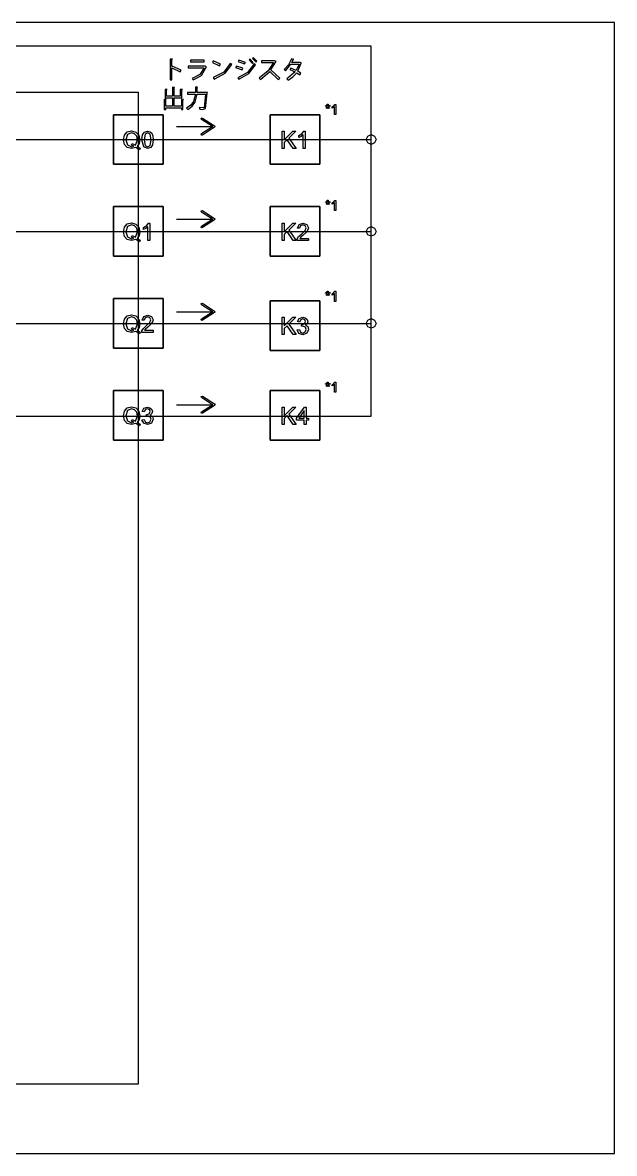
# Model space of a CAD drawing. Extents: x 11 to 192, y 10 to 277.
# Drawn here: x 131 to 191.8, y 150.4 to 266.7 of the extents above; entities that cross this region are included whole.
import ezdxf

# ---------------------------------------------------------------- set-up
doc = ezdxf.new("R2010")
doc.units = 0

msp = doc.modelspace()

# ---------------------------------------------------------------- linework, layer by layer
at = {"layer": '1'}
for p, q in [((191.833077, 266.684428), (17.991627, 266.684428)), ((191.833077, 150.373851), (191.833077, 266.684428)), ((17.991627, 150.373851), (191.833077, 150.373851))]:
    msp.add_line(p, q, dxfattribs=at)
at = {"layer": 'Layer 1'}
for p, q in [((166.822269, 264.271454), (42.408052, 264.271454)), ((166.822269, 226.278077), (166.822269, 264.271454)), ((146.391391, 262.927353), (146.143347, 262.939772)), ((146.143347, 262.939772), (146.143347, 260.794158)), ((146.325246, 262.873609), (146.391391, 262.927353)), ((146.325246, 262.15427), (146.325246, 262.873609)), ((154.386754, 262.914948), (154.295801, 262.844667)), ((154.705079, 262.559414), (154.386754, 262.914948)), ((154.729883, 263.067911), (154.638933, 262.993499)), ((154.638933, 262.993499), (154.953123, 262.637961)), ((155.052342, 262.712376), (154.729883, 263.067911)), ((158.643866, 262.960422), (158.320372, 262.337717)), ((158.87951, 262.906678), (158.643866, 262.960422)), ((158.672804, 262.580096), (158.813365, 262.873619)), ((158.813365, 262.873619), (158.87951, 262.906678)), ((146.362453, 262.20388), (146.325246, 262.15427)), ((146.325246, 260.794158), (146.325246, 262.030263)), ((146.325246, 262.030263), (147.193409, 261.629255)), ((147.292627, 261.794601), (146.362453, 262.20388)), ((147.193409, 261.629255), (147.292627, 261.794601)), ((149.720386, 262.195599), (148.008863, 262.195599)), ((148.008863, 262.195599), (148.008863, 262.030235)), ((148.008863, 262.030235), (149.645971, 262.030235)), ((149.658368, 262.828131), (148.248639, 262.828131)), ((148.248639, 262.828131), (148.248639, 262.666902)), ((148.248639, 262.666902), (149.658368, 262.666902)), ((149.645971, 262.030235), (149.216024, 261.334669)), ((149.380871, 261.25457), (149.856808, 262.112917)), ((149.658368, 262.666902), (149.658368, 262.828131)), ((149.745186, 262.212146), (149.720386, 262.195599)), ((149.889863, 262.13772), (149.745186, 262.212146)), ((149.856808, 262.112917), (149.889863, 262.13772)), ((150.586474, 262.741314), (150.503794, 262.592487)), ((150.503794, 262.592487), (151.227262, 262.249354)), ((151.318212, 262.406451), (150.586474, 262.741314)), ((151.227262, 262.249354), (151.318212, 262.406451)), ((152.33107, 262.476732), (151.669612, 261.599781)), ((151.814305, 261.486091), (152.488165, 262.373379)), ((152.488165, 262.373379), (152.33107, 262.476732)), ((152.960487, 262.220416), (152.886072, 262.071589)), ((152.886072, 262.071589), (153.551664, 261.84421)), ((153.621944, 262.001308), (152.960487, 262.220416)), ((153.233336, 262.832266), (153.158924, 262.691705)), ((153.158924, 262.691705), (153.812112, 262.443659)), ((153.894792, 262.592487), (153.233336, 262.832266)), ((153.551664, 261.84421), (153.621944, 262.001308)), ((153.812112, 262.443659), (153.894792, 262.592487)), ((154.787756, 262.451926), (154.122165, 261.557405)), ((154.26221, 261.439067), (154.936585, 262.340306)), ((154.295801, 262.844667), (154.609995, 262.484998)), ((154.609995, 262.484998), (154.705079, 262.559414)), ((154.936585, 262.340306), (154.787756, 262.451926)), ((154.953123, 262.637961), (155.052342, 262.712376)), ((156.219211, 261.72172), (155.322111, 260.976027)), ((156.864134, 262.753701), (155.557755, 262.753701)), ((155.557755, 262.753701), (155.557755, 262.588334)), ((155.557755, 262.588334), (156.769047, 262.588334)), ((156.769047, 262.588334), (156.219211, 261.72172)), ((156.516867, 261.81112), (157.008826, 262.658615)), ((157.418103, 260.971892), (156.516867, 261.81112)), ((156.897189, 262.766121), (156.864134, 262.753701)), ((157.041881, 262.687545), (156.897189, 262.766121)), ((157.008826, 262.658615), (157.041881, 262.687545)), ((158.320372, 262.337717), (157.866652, 261.848342)), ((157.866652, 261.848342), (158.007213, 261.736719)), ((158.007213, 261.736719), (158.57772, 262.414718)), ((158.561182, 262.009571), (158.466098, 261.873145)), ((158.466098, 261.873145), (159.011802, 261.616829)), ((159.115155, 261.761525), (158.561182, 262.009571)), ((158.57772, 262.414718), (159.41281, 262.414718)), ((159.495491, 262.580096), (158.672804, 262.580096)), ((159.41281, 262.414718), (159.115155, 261.761525)), ((159.268115, 261.678843), (159.631917, 262.4974)), ((159.528546, 262.588352), (159.495491, 262.580096)), ((159.660844, 262.522203), (159.528546, 262.588352)), ((159.631917, 262.4974), (159.660844, 262.522203)), ((146.143347, 260.794158), (146.325246, 260.794158)), ((149.216024, 261.334669), (148.401603, 260.942961)), ((148.401603, 260.942961), (148.504956, 260.8024)), ((148.504956, 260.8024), (149.380871, 261.25457)), ((151.669612, 261.599781), (150.574074, 261.029789)), ((150.574074, 261.029789), (150.706366, 260.839618)), ((150.706366, 260.839618), (150.743573, 260.893363)), ((150.743573, 260.893363), (151.814305, 261.486091)), ((154.122165, 261.557405), (153.10931, 261.013252)), ((153.10931, 261.013252), (153.249874, 260.823082)), ((153.249874, 260.823082), (153.274674, 260.885093)), ((153.274674, 260.885093), (154.26221, 261.439067)), ((155.322111, 260.976027), (155.450267, 260.843736)), ((155.450267, 260.843736), (156.401114, 261.670559)), ((156.401114, 261.670559), (157.269274, 260.843736)), ((157.269274, 260.843736), (157.418103, 260.971892)), ((159.011802, 261.616829), (158.139504, 260.905761)), ((158.139504, 260.905761), (158.27593, 260.777601)), ((158.27593, 260.777601), (158.774607, 261.100581)), ((158.774607, 261.100581), (159.164762, 261.525881)), ((159.164762, 261.525881), (159.483087, 261.310904)), ((159.58644, 261.476271), (159.268115, 261.678843)), ((159.483087, 261.310904), (159.58644, 261.476271)), ((58.17, 259.528158), (142.881988, 259.528158)), ((142.881988, 259.528158), (142.881988, 157.486)), ((145.845691, 259.789542), (145.626581, 259.806089)), ((145.626581, 259.806089), (145.626581, 258.950328)), ((145.791946, 259.760611), (145.845691, 259.789542)), ((145.791946, 259.115688), (145.791946, 259.760611)), ((146.618767, 260.021044), (146.399661, 260.033463)), ((146.399661, 260.033463), (146.399661, 259.115688)), ((146.569159, 259.987985), (146.618767, 260.021044)), ((146.569159, 259.115685), (146.569159, 259.987985)), ((147.420784, 259.79367), (147.201678, 259.810217)), ((147.201678, 259.810217), (147.201678, 259.115685)), ((147.371177, 259.760611), (147.420784, 259.79367)), ((147.371177, 258.950324), (147.371177, 259.760611)), ((148.752994, 259.496043), (147.926172, 259.496043)), ((147.926172, 259.496043), (147.926172, 259.32654)), ((148.976234, 260.029328), (148.752994, 260.041747)), ((148.752994, 260.041747), (148.752994, 259.624199)), ((148.752994, 259.624199), (148.752994, 259.496043)), ((148.922499, 259.496029), (148.926627, 259.624185)), ((149.807183, 259.496057), (148.922499, 259.496029)), ((148.926627, 259.99212), (148.976234, 260.029328)), ((148.926627, 259.624185), (148.926627, 259.99212)), ((149.803055, 257.867224), (149.976689, 259.429922)), ((149.885732, 259.496057), (149.807183, 259.496057)), ((149.980816, 259.487801), (149.885732, 259.496057)), ((149.976689, 259.429922), (149.980816, 259.487801)), ((145.750607, 258.772545), (145.535632, 258.784964)), ((145.535632, 258.784964), (145.535632, 257.751434)), ((145.626581, 258.950328), (146.399661, 258.950328)), ((145.700996, 258.739486), (145.750607, 258.772545)), ((145.700996, 258.073892), (145.700996, 258.739486)), ((146.399661, 259.115688), (145.791946, 259.115688)), ((146.399661, 258.950328), (146.399661, 258.073892)), ((147.201678, 259.115685), (146.569159, 259.115685)), ((146.569159, 258.073888), (146.569159, 258.950324)), ((146.569159, 258.950324), (147.371177, 258.950324)), ((147.524137, 258.772548), (147.305031, 258.784967)), ((147.305031, 258.784967), (147.305031, 258.073888)), ((147.47453, 258.73949), (147.524137, 258.772548)), ((147.47453, 257.755565), (147.47453, 258.73949)), ((147.926172, 259.32654), (148.744724, 259.32654)), ((148.544737, 258.576198), (148.279056, 258.209164)), ((148.43176, 258.107427), (148.711135, 258.508502)), ((148.744724, 259.32654), (148.544737, 258.576198)), ((148.711135, 258.508502), (148.918358, 259.32654)), ((148.918358, 259.32654), (149.803055, 259.32654)), ((149.803055, 259.32654), (149.650095, 257.966414)), ((162.324713, 258.111173), (162.310653, 258.28623)), ((162.310653, 258.28623), (162.412584, 258.28623)), ((162.412584, 258.28623), (162.396416, 258.111876)), ((162.987527, 258.135076), (163.100002, 258.272872)), ((163.100002, 258.272872), (163.181547, 258.272872)), ((163.181547, 258.272872), (163.181547, 257.238)), ((145.432708, 257.215366), (140.330494, 257.215366)), ((140.330494, 257.215366), (140.330494, 252.1128)), ((140.330494, 252.1128), (140.330494, 257.215366)), ((140.330494, 257.215366), (145.432708, 257.215366)), ((145.432708, 252.1128), (145.432708, 257.215366)), ((145.432708, 257.215366), (145.432708, 252.1128)), ((145.535632, 257.751434), (145.700996, 257.751434)), ((146.399661, 258.073892), (145.700996, 258.073892)), ((145.700996, 257.751434), (145.700996, 257.912663)), ((145.700996, 257.912663), (147.305031, 257.912663)), ((147.305031, 258.073888), (146.569159, 258.073888)), ((147.305031, 257.912663), (147.305031, 257.755565)), ((147.305031, 257.755565), (147.47453, 257.755565)), ((148.279056, 258.209164), (147.851758, 257.875462)), ((147.851758, 257.875462), (147.979915, 257.743171)), ((147.979915, 257.743171), (148.43176, 258.107427)), ((149.542607, 257.929206), (149.145733, 257.945753)), ((149.145733, 257.945753), (149.20361, 257.776254)), ((149.20361, 257.776254), (149.497131, 257.763871)), ((149.497131, 257.763871), (149.803055, 257.867224)), ((149.650095, 257.966414), (149.542607, 257.929206)), ((161.538741, 257.215366), (156.436528, 257.215366)), ((156.436528, 257.215366), (156.436528, 252.1128)), ((156.436528, 252.1128), (156.436528, 257.215366)), ((156.436528, 257.215366), (161.538741, 257.215366)), ((161.538741, 252.1128), (161.538741, 257.215366)), ((161.538741, 257.215366), (161.538741, 252.1128)), ((162.12999, 258.079536), (162.162327, 258.179368)), ((162.302218, 258.040166), (162.12999, 258.079536)), ((162.12999, 258.079536), (162.12999, 258.079536)), ((162.162327, 258.179368), (162.324713, 258.111173)), ((162.185525, 257.907292), (162.302218, 258.040166)), ((162.268475, 257.847534), (162.185525, 257.907292)), ((162.359861, 257.998687), (162.268475, 257.847534)), ((162.456168, 257.847534), (162.359861, 257.998687)), ((162.396416, 258.111876), (162.562317, 258.179368)), ((162.594653, 258.079536), (162.419614, 258.040166)), ((162.419614, 258.040166), (162.540525, 257.907292)), ((162.540525, 257.907292), (162.456168, 257.847534)), ((162.562317, 258.179368), (162.594653, 258.079536)), ((162.801943, 258.014154), (162.987527, 258.135076)), ((162.801943, 257.891825), (162.801943, 258.014154)), ((162.934804, 257.957208), (162.801943, 257.891825)), ((163.055012, 258.044384), (162.934804, 257.957208)), ((163.055012, 257.238), (163.055012, 258.044384)), ((163.181547, 257.238), (163.055012, 257.238)), ((146.798, 255.997), (150.55825, 255.997)), ((149.353, 256.84333), (149.474708, 256.870493)), ((149.380164, 256.721622), (149.353, 256.84333)), ((150.51787, 255.996665), (149.380164, 256.721622)), ((149.380164, 255.271708), (150.51787, 255.996665)), ((149.474708, 256.870493), (150.729536, 256.071101)), ((150.729536, 255.922229), (149.474708, 255.122836)), ((150.729536, 256.071101), (150.770458, 255.996665)), ((150.770458, 255.996665), (150.729536, 255.922229)), ((141.34111, 254.632943), (141.44722, 255.109283)), ((141.44722, 255.109283), (141.74867, 255.436088)), ((141.754699, 255.167167), (141.58227, 254.632943)), ((141.74867, 255.436088), (142.18758, 255.548239)), ((142.188786, 255.34685), (141.754699, 255.167167)), ((142.18758, 255.548239), (142.628903, 255.431265)), ((142.5035, 255.257612), (142.188786, 255.34685)), ((142.716926, 255.009191), (142.5035, 255.257612)), ((142.628903, 255.431265), (142.92794, 255.105665)), ((142.790479, 254.634149), (142.716926, 255.009191)), ((142.92794, 255.105665), (143.031639, 254.634149)), ((143.25825, 254.620883), (143.322157, 255.12496)), ((143.322157, 255.12496), (143.513879, 255.420411)), ((143.593462, 255.217816), (143.481323, 254.620883)), ((143.513879, 255.420411), (143.834621, 255.524121)), ((143.83221, 255.344438), (143.593462, 255.217816)), ((144.085427, 255.200933), (143.83221, 255.344438)), ((143.834621, 255.524121), (144.084222, 255.466236)), ((144.084222, 255.466236), (144.261474, 255.301025)), ((144.18792, 254.620883), (144.085427, 255.200933)), ((144.261474, 255.301025), (144.371201, 255.038133)), ((144.371201, 255.038133), (144.410993, 254.620883)), ((149.353, 255.15), (149.380164, 255.271708)), ((149.427436, 255.109078), (149.353, 255.15)), ((149.474708, 255.122836), (149.427436, 255.109078)), ((157.65887, 253.749), (157.65887, 255.516885)), ((157.65887, 255.516885), (157.892795, 255.516885)), ((157.892795, 255.516885), (157.892795, 254.640178)), ((157.892795, 254.640178), (158.770615, 255.516885)), ((159.08774, 255.516885), (158.346175, 254.800566)), ((158.346175, 254.800566), (159.120297, 253.749)), ((158.770615, 255.516885), (159.08774, 255.516885)), ((159.394032, 255.080341), (159.712363, 255.28776)), ((159.394032, 254.87051), (159.394032, 255.080341)), ((159.621928, 254.982661), (159.394032, 254.87051)), ((159.82812, 255.132195), (159.621928, 254.982661)), ((159.712363, 255.28776), (159.905291, 255.524121)), ((159.82812, 253.749), (159.82812, 255.132195)), ((159.905291, 255.524121), (160.045163, 255.524121)), ((160.045163, 255.524121), (160.045163, 253.749)), ((166.32223, 254.664), (166.468588, 255.017703)), ((166.468588, 255.017703), (166.822115, 255.164238)), ((166.822115, 255.164238), (167.175642, 255.017703)), ((167.175642, 255.017703), (167.322, 254.664)), ((123.625806, 254.664077), (166.821938, 254.664077)), ((141.446015, 254.16022), (141.34111, 254.632943)), ((141.747464, 253.834621), (141.446015, 254.16022)), ((141.58227, 254.632943), (141.752287, 254.103542)), ((142.182757, 253.718852), (141.747464, 253.834621)), ((141.752287, 254.103542), (142.188786, 253.919035)), ((142.616845, 253.828591), (142.182757, 253.718852)), ((142.188786, 253.919035), (142.425123, 253.966066)), ((142.193609, 254.067364), (142.250282, 254.237399)), ((142.425123, 253.966066), (142.193609, 254.067364)), ((142.250282, 254.237399), (142.584288, 254.06857)), ((142.584288, 254.06857), (142.790479, 254.634149)), ((142.996671, 253.611525), (142.616845, 253.828591)), ((142.96532, 254.241017), (142.765158, 253.93833)), ((142.765158, 253.93833), (143.065401, 253.774324)), ((142.765158, 253.93833), (142.765158, 253.93833)), ((143.031639, 254.634149), (142.96532, 254.241017)), ((143.065401, 253.774324), (142.996671, 253.611525)), ((143.433091, 253.902152), (143.25825, 254.620883)), ((143.25825, 254.620883), (143.25825, 254.620883)), ((143.834621, 253.718852), (143.433091, 253.902152)), ((143.481323, 254.620883), (143.58261, 254.040834)), ((143.481323, 254.620883), (143.481323, 254.620883)), ((143.58261, 254.040834), (143.834621, 253.897329)), ((143.834621, 253.897329), (144.085427, 254.04204)), ((144.155364, 253.822561), (143.834621, 253.718852)), ((144.085427, 254.04204), (144.18792, 254.620883)), ((144.347086, 254.118013), (144.155364, 253.822561)), ((144.410993, 254.620883), (144.347086, 254.118013)), ((157.892795, 253.749), (157.65887, 253.749)), ((158.182186, 254.643796), (157.892795, 254.36161)), ((157.892795, 254.36161), (157.892795, 253.749)), ((158.811613, 253.749), (158.182186, 254.643796)), ((159.120297, 253.749), (158.811613, 253.749)), ((160.045163, 253.749), (159.82812, 253.749)), ((166.468588, 254.310297), (166.32223, 254.664)), ((166.822115, 254.163762), (166.468588, 254.310297)), ((167.175642, 254.310297), (166.822115, 254.163762)), ((167.322, 254.664), (167.175642, 254.310297)), ((140.330494, 252.1128), (145.432708, 252.1128)), ((145.432708, 252.1128), (140.330494, 252.1128)), ((156.436528, 252.1128), (161.538741, 252.1128)), ((161.538741, 252.1128), (156.436528, 252.1128)), ((145.432708, 247.753887), (140.330494, 247.753887)), ((140.330494, 247.753887), (140.330494, 242.650968)), ((140.330494, 242.650968), (140.330494, 247.753887)), ((140.330494, 247.753887), (145.432708, 247.753887)), ((145.432708, 242.650968), (145.432708, 247.753887)), ((145.432708, 247.753887), (145.432708, 242.650968)), ((161.538741, 247.753887), (156.436528, 247.753887)), ((156.436528, 247.753887), (156.436528, 242.650968)), ((156.436528, 242.650968), (156.436528, 247.753887)), ((156.436528, 247.753887), (161.538741, 247.753887)), ((161.538741, 242.650968), (161.538741, 247.753887)), ((161.538741, 247.753887), (161.538741, 242.650968)), ((162.12999, 248.20092), (162.162327, 248.300751)), ((162.302218, 248.16155), (162.12999, 248.20092)), ((162.12999, 248.20092), (162.12999, 248.20092)), ((162.162327, 248.300751), (162.324713, 248.232557)), ((162.185525, 248.028676), (162.302218, 248.16155)), ((162.268475, 247.968917), (162.185525, 248.028676)), ((162.359861, 248.120071), (162.268475, 247.968917)), ((162.324713, 248.232557), (162.310653, 248.407613)), ((162.310653, 248.407613), (162.412584, 248.407613)), ((162.456168, 247.968917), (162.359861, 248.120071)), ((162.412584, 248.407613), (162.396416, 248.23326)), ((162.396416, 248.23326), (162.562317, 248.300751)), ((162.594653, 248.20092), (162.419614, 248.16155)), ((162.419614, 248.16155), (162.540525, 248.028676)), ((162.540525, 248.028676), (162.456168, 247.968917)), ((162.562317, 248.300751), (162.594653, 248.20092)), ((162.801943, 248.135537), (162.987527, 248.25646)), ((162.801943, 248.013209), (162.801943, 248.135537)), ((162.934804, 248.078591), (162.801943, 248.013209)), ((163.055012, 248.165768), (162.934804, 248.078591)), ((162.987527, 248.25646), (163.100002, 248.394255)), ((163.055012, 247.359383), (163.055012, 248.165768)), ((163.100002, 248.394255), (163.181547, 248.394255)), ((163.181547, 248.394255), (163.181547, 247.359383)), ((149.353, 247.31733), (149.474708, 247.344493)), ((149.380164, 247.195622), (149.353, 247.31733)), ((150.51787, 246.470665), (149.380164, 247.195622)), ((149.474708, 247.344493), (150.729536, 246.545101)), ((163.181547, 247.359383), (163.055012, 247.359383)), ((141.34111, 245.170943), (141.44722, 245.647283)), ((141.44722, 245.647283), (141.74867, 245.974088)), ((141.754699, 245.705167), (141.58227, 245.170943)), ((141.74867, 245.974088), (142.18758, 246.086239)), ((142.188786, 245.88485), (141.754699, 245.705167)), ((142.18758, 246.086239), (142.628903, 245.969265)), ((142.5035, 245.795612), (142.188786, 245.88485)), ((142.716926, 245.547191), (142.5035, 245.795612)), ((142.628903, 245.969265), (142.92794, 245.643665)), ((142.790479, 245.172149), (142.716926, 245.547191)), ((142.92794, 245.643665), (143.031639, 245.172149)), ((143.42465, 245.618341), (143.742981, 245.82576)), ((143.42465, 245.40851), (143.42465, 245.618341)), ((143.652546, 245.520661), (143.42465, 245.40851)), ((143.858737, 245.670195), (143.652546, 245.520661)), ((143.742981, 245.82576), (143.935908, 246.062121)), ((143.858737, 244.287), (143.858737, 245.670195)), ((143.935908, 246.062121), (144.075781, 246.062121)), ((144.075781, 246.062121), (144.075781, 244.287)), ((146.798, 246.471), (150.55825, 246.471)), ((149.353, 245.624), (149.380164, 245.745708)), ((149.427436, 245.583078), (149.353, 245.624)), ((149.380164, 245.745708), (150.51787, 246.470665)), ((149.474708, 245.596836), (149.427436, 245.583078)), ((150.729536, 246.396229), (149.474708, 245.596836)), ((150.729536, 246.545101), (150.770458, 246.470665)), ((150.770458, 246.470665), (150.729536, 246.396229)), ((157.65887, 244.287), (157.65887, 246.054885)), ((157.65887, 246.054885), (157.892795, 246.054885)), ((157.892795, 246.054885), (157.892795, 245.178178)), ((157.892795, 245.178178), (158.770615, 246.054885)), ((159.08774, 246.054885), (158.346175, 245.338566)), ((158.770615, 246.054885), (159.08774, 246.054885)), ((159.240896, 245.550809), (159.413325, 245.930675)), ((159.463969, 245.527896), (159.240896, 245.550809)), ((159.413325, 245.930675), (159.814856, 246.062121)), ((159.559227, 245.788376), (159.463969, 245.527896)), ((159.810033, 245.882438), (159.559227, 245.788376)), ((160.049986, 245.7932), (159.810033, 245.882438)), ((159.814856, 246.062121), (160.217592, 245.921028)), ((160.041546, 245.314448), (160.142833, 245.576133)), ((160.142833, 245.576133), (160.049986, 245.7932)), ((160.217592, 245.921028), (160.365905, 245.571309)), ((160.365905, 245.571309), (160.322497, 245.362685)), ((166.32223, 245.203), (166.468588, 245.556703)), ((166.468588, 245.556703), (166.822115, 245.703238)), ((166.822115, 245.703238), (167.175642, 245.556703)), ((167.175642, 245.556703), (167.322, 245.203)), ((123.704806, 245.202077), (166.822269, 245.202077)), ((141.446015, 244.69822), (141.34111, 245.170943)), ((141.747464, 244.372621), (141.446015, 244.69822)), ((141.58227, 245.170943), (141.752287, 244.641542)), ((142.182757, 244.256852), (141.747464, 244.372621)), ((141.752287, 244.641542), (142.188786, 244.457035)), ((142.616845, 244.366591), (142.182757, 244.256852)), ((142.188786, 244.457035), (142.425123, 244.504066)), ((142.193609, 244.605364), (142.250282, 244.775399)), ((142.425123, 244.504066), (142.193609, 244.605364)), ((142.250282, 244.775399), (142.584288, 244.60657)), ((142.584288, 244.60657), (142.790479, 245.172149)), ((142.996671, 244.149525), (142.616845, 244.366591)), ((142.96532, 244.779017), (142.765158, 244.47633)), ((142.765158, 244.47633), (143.065401, 244.312324)), ((142.765158, 244.47633), (142.765158, 244.47633)), ((143.031639, 245.172149), (142.96532, 244.779017)), ((143.065401, 244.312324), (142.996671, 244.149525)), ((144.075781, 244.287), (143.858737, 244.287)), ((157.892795, 244.287), (157.65887, 244.287)), ((158.182186, 245.181796), (157.892795, 244.89961)), ((157.892795, 244.89961), (157.892795, 244.287)), ((158.811613, 244.287), (158.182186, 245.181796)), ((158.346175, 245.338566), (159.120297, 244.287)), ((159.120297, 244.287), (158.811613, 244.287)), ((159.199899, 244.287), (159.225221, 244.437741)), ((160.368317, 244.287), (159.199899, 244.287)), ((159.225221, 244.437741), (159.367505, 244.672896)), ((159.367505, 244.672896), (159.652073, 244.940611)), ((159.592989, 244.6126), (159.501348, 244.495625)), ((159.501348, 244.495625), (160.368317, 244.495625)), ((159.843795, 244.835696), (159.592989, 244.6126)), ((159.652073, 244.940611), (160.041546, 245.314448)), ((160.177801, 245.146824), (159.843795, 244.835696)), ((160.322497, 245.362685), (160.177801, 245.146824)), ((160.368317, 244.495625), (160.368317, 244.287)), ((166.468588, 244.849297), (166.32223, 245.203)), ((166.822115, 244.702762), (166.468588, 244.849297)), ((167.175642, 244.849297), (166.822115, 244.702762)), ((167.322, 245.203), (167.175642, 244.849297)), ((140.330494, 242.650968), (145.432708, 242.650968)), ((145.432708, 242.650968), (140.330494, 242.650968)), ((156.436528, 242.650968), (161.538741, 242.650968)), ((161.538741, 242.650968), (156.436528, 242.650968)), ((162.12999, 238.852158), (162.162327, 238.951989)), ((162.302218, 238.812788), (162.12999, 238.852158)), ((162.12999, 238.852158), (162.12999, 238.852158)), ((162.162327, 238.951989), (162.324713, 238.883794)), ((162.185525, 238.679913), (162.302218, 238.812788)), ((162.268475, 238.620155), (162.185525, 238.679913)), ((162.359861, 238.771308), (162.268475, 238.620155)), ((162.324713, 238.883794), (162.310653, 239.058851)), ((162.310653, 239.058851), (162.412584, 239.058851)), ((162.456168, 238.620155), (162.359861, 238.771308)), ((162.412584, 239.058851), (162.396416, 238.884498)), ((162.396416, 238.884498), (162.562317, 238.951989)), ((162.594653, 238.852158), (162.419614, 238.812788)), ((162.419614, 238.812788), (162.540525, 238.679913)), ((162.540525, 238.679913), (162.456168, 238.620155)), ((162.562317, 238.951989), (162.594653, 238.852158)), ((162.801943, 238.786775), (162.987527, 238.907698)), ((162.801943, 238.664447), (162.801943, 238.786775)), ((162.934804, 238.729829), (162.801943, 238.664447)), ((163.055012, 238.817006), (162.934804, 238.729829)), ((162.987527, 238.907698), (163.100002, 239.045493)), ((163.055012, 238.010621), (163.055012, 238.817006)), ((163.100002, 239.045493), (163.181547, 239.045493)), ((163.181547, 239.045493), (163.181547, 238.010621)), ((145.432708, 238.292055), (140.330494, 238.292055)), ((140.330494, 238.292055), (140.330494, 233.189488)), ((140.330494, 233.189488), (140.330494, 238.292055)), ((140.330494, 238.292055), (145.432708, 238.292055)), ((145.432708, 233.189488), (145.432708, 238.292055)), ((145.432708, 238.292055), (145.432708, 233.189488)), ((149.353, 237.79133), (149.474708, 237.818493)), ((149.380164, 237.669622), (149.353, 237.79133)), ((150.51787, 236.944665), (149.380164, 237.669622)), ((149.474708, 237.818493), (150.729536, 237.019101)), ((161.538741, 238.074392), (156.436528, 238.074392)), ((156.436528, 238.074392), (156.436528, 232.971825)), ((156.436528, 232.971825), (156.436528, 238.074392)), ((156.436528, 238.074392), (161.538741, 238.074392)), ((161.538741, 232.971825), (161.538741, 238.074392)), ((161.538741, 238.074392), (161.538741, 232.971825)), ((163.181547, 238.010621), (163.055012, 238.010621)), ((141.34111, 235.708943), (141.44722, 236.185283)), ((141.44722, 236.185283), (141.74867, 236.512088)), ((141.754699, 236.243167), (141.58227, 235.708943)), ((141.74867, 236.512088), (142.18758, 236.624239)), ((142.188786, 236.42285), (141.754699, 236.243167)), ((142.18758, 236.624239), (142.628903, 236.507265)), ((142.5035, 236.333612), (142.188786, 236.42285)), ((142.716926, 236.085191), (142.5035, 236.333612)), ((142.628903, 236.507265), (142.92794, 236.181665)), ((142.92794, 236.181665), (143.031639, 235.710149)), ((143.271514, 236.088809), (143.443943, 236.468675)), ((143.443943, 236.468675), (143.845473, 236.600121)), ((143.589844, 236.326376), (143.494586, 236.065896)), ((143.84065, 236.420438), (143.589844, 236.326376)), ((144.080604, 236.3312), (143.84065, 236.420438)), ((143.845473, 236.600121), (144.24821, 236.459028)), ((144.072163, 235.852448), (144.17345, 236.114133)), ((144.17345, 236.114133), (144.080604, 236.3312)), ((144.24821, 236.459028), (144.396523, 236.109309)), ((146.798, 236.945), (150.55825, 236.945)), ((149.353, 236.098), (149.380164, 236.219708)), ((149.380164, 236.219708), (150.51787, 236.944665)), ((150.729536, 236.870229), (149.474708, 236.070836)), ((150.729536, 237.019101), (150.770458, 236.944665)), ((150.770458, 236.944665), (150.729536, 236.870229)), ((157.65887, 234.608), (157.65887, 236.375885)), ((157.65887, 236.375885), (157.892795, 236.375885)), ((157.892795, 236.375885), (157.892795, 235.499178)), ((157.892795, 235.499178), (158.770615, 236.375885)), ((159.08774, 236.375885), (158.346175, 235.659566)), ((158.770615, 236.375885), (159.08774, 236.375885)), ((159.250542, 235.92487), (159.431412, 236.262528)), ((159.431412, 236.262528), (159.782299, 236.383121)), ((159.576108, 236.125052), (159.467586, 235.886278)), ((159.787123, 236.204643), (159.576108, 236.125052)), ((159.782299, 236.383121), (160.048781, 236.320413)), ((159.995726, 236.126257), (159.787123, 236.204643)), ((160.076514, 235.928486), (159.995726, 236.126257)), ((160.048781, 236.320413), (160.234474, 236.151583)), ((160.234474, 236.151583), (160.299587, 235.923664)), ((166.468412, 236.094527), (166.822115, 236.240885)), ((166.822115, 236.240885), (167.175509, 236.094527)), ((123.684806, 235.741077), (166.822025, 235.741077)), ((141.446015, 235.23622), (141.34111, 235.708943)), ((141.747464, 234.910621), (141.446015, 235.23622)), ((141.58227, 235.708943), (141.752287, 235.179542)), ((141.752287, 235.179542), (142.188786, 234.995035)), ((142.188786, 234.995035), (142.425123, 235.042066)), ((142.193609, 235.143364), (142.250282, 235.313399)), ((142.425123, 235.042066), (142.193609, 235.143364)), ((142.250282, 235.313399), (142.584288, 235.14457)), ((142.584288, 235.14457), (142.790479, 235.710149)), ((142.790479, 235.710149), (142.716926, 236.085191)), ((142.96532, 235.317017), (142.765158, 235.01433)), ((142.765158, 235.01433), (143.065401, 234.850324)), ((142.765158, 235.01433), (142.765158, 235.01433)), ((143.031639, 235.710149), (142.96532, 235.317017)), ((143.230517, 234.825), (143.255838, 234.975741)), ((143.255838, 234.975741), (143.398122, 235.210896)), ((143.494586, 236.065896), (143.271514, 236.088809)), ((143.398122, 235.210896), (143.682691, 235.478611)), ((143.623607, 235.1506), (143.531966, 235.033625)), ((143.531966, 235.033625), (144.398935, 235.033625)), ((143.874413, 235.373696), (143.623607, 235.1506)), ((143.682691, 235.478611), (144.072163, 235.852448)), ((144.208419, 235.684824), (143.874413, 235.373696)), ((144.353114, 235.900685), (144.208419, 235.684824)), ((144.396523, 236.109309), (144.353114, 235.900685)), ((144.398935, 235.033625), (144.398935, 234.825)), ((149.427436, 236.057078), (149.353, 236.098)), ((149.474708, 236.070836), (149.427436, 236.057078)), ((158.182186, 235.502796), (157.892795, 235.22061)), ((157.892795, 235.22061), (157.892795, 234.608)), ((158.811613, 234.608), (158.182186, 235.502796)), ((158.346175, 235.659566), (159.120297, 234.608)), ((159.228838, 235.074693), (159.445882, 235.103635)), ((159.403679, 234.715327), (159.228838, 235.074693)), ((159.228838, 235.074693), (159.228838, 235.074693)), ((159.467586, 235.886278), (159.250542, 235.92487)), ((159.445882, 235.103635), (159.57249, 234.837125)), ((159.656896, 235.444912), (159.681012, 235.635448)), ((159.810033, 235.46903), (159.656896, 235.444912)), ((159.681012, 235.635448), (159.71598, 235.633034)), ((159.71598, 235.633034), (159.965581, 235.70539)), ((160.058427, 235.37135), (159.810033, 235.46903)), ((159.965581, 235.70539), (160.076514, 235.928486)), ((160.049986, 234.86245), (160.156097, 235.125341)), ((160.238091, 235.715039), (160.056015, 235.565504)), ((160.056015, 235.565504), (160.299587, 235.414763)), ((160.156097, 235.125341), (160.058427, 235.37135)), ((160.386404, 235.130165), (160.217592, 234.737034)), ((160.299587, 235.923664), (160.238091, 235.715039)), ((160.299587, 235.414763), (160.386404, 235.130165)), ((166.321877, 235.741), (166.468412, 236.094527)), ((166.468412, 235.387297), (166.321877, 235.741)), ((166.822115, 235.240762), (166.468412, 235.387297)), ((167.175509, 235.387297), (166.822115, 235.240762)), ((167.175509, 236.094527), (167.322, 235.741)), ((167.322, 235.741), (167.175509, 235.387297)), ((142.182757, 234.794852), (141.747464, 234.910621)), ((142.616845, 234.904591), (142.182757, 234.794852)), ((142.996671, 234.687525), (142.616845, 234.904591)), ((143.065401, 234.850324), (142.996671, 234.687525)), ((144.398935, 234.825), (143.230517, 234.825)), ((157.892795, 234.608), (157.65887, 234.608)), ((159.120297, 234.608), (158.811613, 234.608)), ((159.79074, 234.576646), (159.403679, 234.715327)), ((159.57249, 234.837125), (159.791946, 234.756329)), ((160.217592, 234.737034), (159.79074, 234.576646)), ((159.791946, 234.756329), (160.049986, 234.86245)), ((140.330494, 233.189488), (145.432708, 233.189488)), ((145.432708, 233.189488), (140.330494, 233.189488)), ((156.436528, 232.971825), (161.538741, 232.971825)), ((161.538741, 232.971825), (156.436528, 232.971825)), ((162.12999, 229.503396), (162.162327, 229.603227)), ((162.302218, 229.464026), (162.12999, 229.503396)), ((162.12999, 229.503396), (162.12999, 229.503396)), ((162.162327, 229.603227), (162.324713, 229.535033)), ((162.185525, 229.331152), (162.302218, 229.464026)), ((162.268475, 229.271393), (162.185525, 229.331152)), ((162.359861, 229.422547), (162.268475, 229.271393)), ((162.324713, 229.535033), (162.310653, 229.710089)), ((162.310653, 229.710089), (162.412584, 229.710089)), ((162.456168, 229.271393), (162.359861, 229.422547)), ((162.412584, 229.710089), (162.396416, 229.535735)), ((162.396416, 229.535735), (162.562317, 229.603227)), ((162.594653, 229.503396), (162.419614, 229.464026)), ((162.419614, 229.464026), (162.540525, 229.331152)), ((162.540525, 229.331152), (162.456168, 229.271393)), ((162.562317, 229.603227), (162.594653, 229.503396)), ((162.801943, 229.438013), (162.987527, 229.558936)), ((162.801943, 229.315685), (162.801943, 229.438013)), ((162.934804, 229.381067), (162.801943, 229.315685)), ((163.055012, 229.468244), (162.934804, 229.381067)), ((162.987527, 229.558936), (163.100002, 229.696731)), ((163.055012, 228.66186), (163.055012, 229.468244)), ((163.100002, 229.696731), (163.181547, 229.696731)), ((163.181547, 229.696731), (163.181547, 228.66186)), ((145.432708, 228.830576), (140.330494, 228.830576)), ((140.330494, 228.830576), (140.330494, 223.727657)), ((140.330494, 223.727657), (140.330494, 228.830576)), ((140.330494, 228.830576), (145.432708, 228.830576)), ((145.432708, 223.727657), (145.432708, 228.830576)), ((145.432708, 228.830576), (145.432708, 223.727657)), ((149.353, 228.230682), (149.474708, 228.257493)), ((149.380164, 228.108622), (149.353, 228.230682)), ((150.51787, 227.383665), (149.380164, 228.108622)), ((149.474708, 228.257493), (150.729536, 227.458101)), ((161.538741, 228.830576), (156.436528, 228.830576)), ((156.436528, 228.830576), (156.436528, 223.727657)), ((156.436528, 223.727657), (156.436528, 228.830576)), ((156.436528, 228.830576), (161.538741, 228.830576)), ((161.538741, 223.727657), (161.538741, 228.830576)), ((161.538741, 228.830576), (161.538741, 223.727657)), ((163.181547, 228.66186), (163.055012, 228.66186)), ((141.44722, 226.723283), (141.74867, 227.050088)), ((141.74867, 227.050088), (142.18758, 227.162239)), ((142.188786, 226.96085), (141.754699, 226.781167)), ((142.18758, 227.162239), (142.628903, 227.045265)), ((142.5035, 226.871612), (142.188786, 226.96085)), ((142.716926, 226.623191), (142.5035, 226.871612)), ((142.628903, 227.045265), (142.92794, 226.719665)), ((143.28116, 226.67987), (143.46203, 227.017528)), ((143.46203, 227.017528), (143.812917, 227.138121)), ((143.606726, 226.880052), (143.498204, 226.641279)), ((143.81774, 226.959643), (143.606726, 226.880052)), ((143.812917, 227.138121), (144.079398, 227.075413)), ((144.026343, 226.881258), (143.81774, 226.959643)), ((144.107132, 226.683486), (144.026343, 226.881258)), ((144.079398, 227.075413), (144.265091, 226.906583)), ((144.265091, 226.906583), (144.330204, 226.678664)), ((146.798, 227.383), (150.55825, 227.383)), ((149.380164, 226.658708), (150.51787, 227.383665)), ((150.729536, 227.309229), (149.474708, 226.509836)), ((150.729536, 227.458101), (150.770458, 227.383665)), ((150.770458, 227.383665), (150.729536, 227.309229)), ((157.65887, 225.363), (157.65887, 227.130885)), ((157.65887, 227.130885), (157.892795, 227.130885)), ((157.892795, 227.130885), (157.892795, 226.254178)), ((157.892795, 226.254178), (158.770615, 227.130885)), ((159.08774, 227.130885), (158.346175, 226.414566)), ((158.770615, 227.130885), (159.08774, 227.130885)), ((159.15649, 225.985257), (159.963169, 227.130885)), ((159.963169, 227.130885), (160.140421, 227.130885)), ((160.140421, 227.130885), (160.140421, 225.985257)), ((123.743964, 226.19976), (166.822622, 226.19976)), ((141.34111, 226.246943), (141.44722, 226.723283)), ((141.446015, 225.77422), (141.34111, 226.246943)), ((141.747464, 225.448621), (141.446015, 225.77422)), ((141.754699, 226.781167), (141.58227, 226.246943)), ((141.58227, 226.246943), (141.752287, 225.717542)), ((141.752287, 225.717542), (142.188786, 225.533035)), ((142.193609, 225.681364), (142.250282, 225.851399)), ((142.425123, 225.580066), (142.193609, 225.681364)), ((142.250282, 225.851399), (142.584288, 225.68257)), ((142.584288, 225.68257), (142.790479, 226.248149)), ((142.790479, 226.248149), (142.716926, 226.623191)), ((142.96532, 225.855017), (142.765158, 225.55233)), ((142.92794, 226.719665), (143.031639, 226.248149)), ((143.031639, 226.248149), (142.96532, 225.855017)), ((143.259456, 225.829693), (143.476499, 225.858635)), ((143.434296, 225.470327), (143.259456, 225.829693)), ((143.259456, 225.829693), (143.259456, 225.829693)), ((143.498204, 226.641279), (143.28116, 226.67987)), ((143.476499, 225.858635), (143.603108, 225.592126)), ((143.687514, 226.199912), (143.71163, 226.390448)), ((143.84065, 226.22403), (143.687514, 226.199912)), ((143.71163, 226.390448), (143.746598, 226.388034)), ((143.746598, 226.388034), (143.996198, 226.46039)), ((144.089045, 226.12635), (143.84065, 226.22403)), ((143.996198, 226.46039), (144.107132, 226.683486)), ((144.080604, 225.61745), (144.186714, 225.880342)), ((144.268709, 226.470039), (144.086633, 226.320504)), ((144.086633, 226.320504), (144.330204, 226.169763)), ((144.186714, 225.880342), (144.089045, 226.12635)), ((144.417022, 225.885165), (144.24821, 225.492034)), ((144.330204, 226.678664), (144.268709, 226.470039)), ((144.330204, 226.169763), (144.417022, 225.885165)), ((149.353, 226.537), (149.380164, 226.658708)), ((149.427436, 226.496078), (149.353, 226.537)), ((149.474708, 226.509836), (149.427436, 226.496078)), ((158.182186, 226.257796), (157.892795, 225.97561)), ((157.892795, 225.97561), (157.892795, 225.363)), ((158.811613, 225.363), (158.182186, 226.257796)), ((158.346175, 226.414566), (159.120297, 225.363)), ((159.15649, 225.786279), (159.15649, 225.985257)), ((159.923378, 225.786279), (159.15649, 225.786279)), ((159.923378, 226.782373), (159.369916, 225.985257)), ((159.369916, 225.985257), (159.923378, 225.985257)), ((159.923378, 225.985257), (159.923378, 226.782373)), ((159.923378, 225.363), (159.923378, 225.786279)), ((160.140421, 225.985257), (160.379169, 225.985257)), ((160.379169, 225.786279), (160.140421, 225.786279)), ((160.140421, 225.786279), (160.140421, 225.363)), ((160.379169, 225.985257), (160.379169, 225.786279)), ((166.822622, 226.19976), (166.822269, 226.278077)), ((142.182757, 225.332852), (141.747464, 225.448621)), ((142.616845, 225.442591), (142.182757, 225.332852)), ((142.188786, 225.533035), (142.425123, 225.580066)), ((142.996671, 225.225525), (142.616845, 225.442591)), ((142.765158, 225.55233), (143.065401, 225.388324)), ((142.765158, 225.55233), (142.765158, 225.55233)), ((143.065401, 225.388324), (142.996671, 225.225525)), ((143.821358, 225.331646), (143.434296, 225.470327)), ((143.603108, 225.592126), (143.822563, 225.511329)), ((144.24821, 225.492034), (143.821358, 225.331646)), ((143.822563, 225.511329), (144.080604, 225.61745)), ((157.892795, 225.363), (157.65887, 225.363)), ((159.120297, 225.363), (158.811613, 225.363)), ((160.140421, 225.363), (159.923378, 225.363)), ((140.330494, 223.727657), (145.432708, 223.727657)), ((145.432708, 223.727657), (140.330494, 223.727657)), ((156.436528, 223.727657), (161.538741, 223.727657)), ((161.538741, 223.727657), (156.436528, 223.727657)), ((142.881988, 157.486), (58.17, 157.486))]:
    msp.add_line(p, q, dxfattribs=at)

doc.saveas('drawing.dxf')
